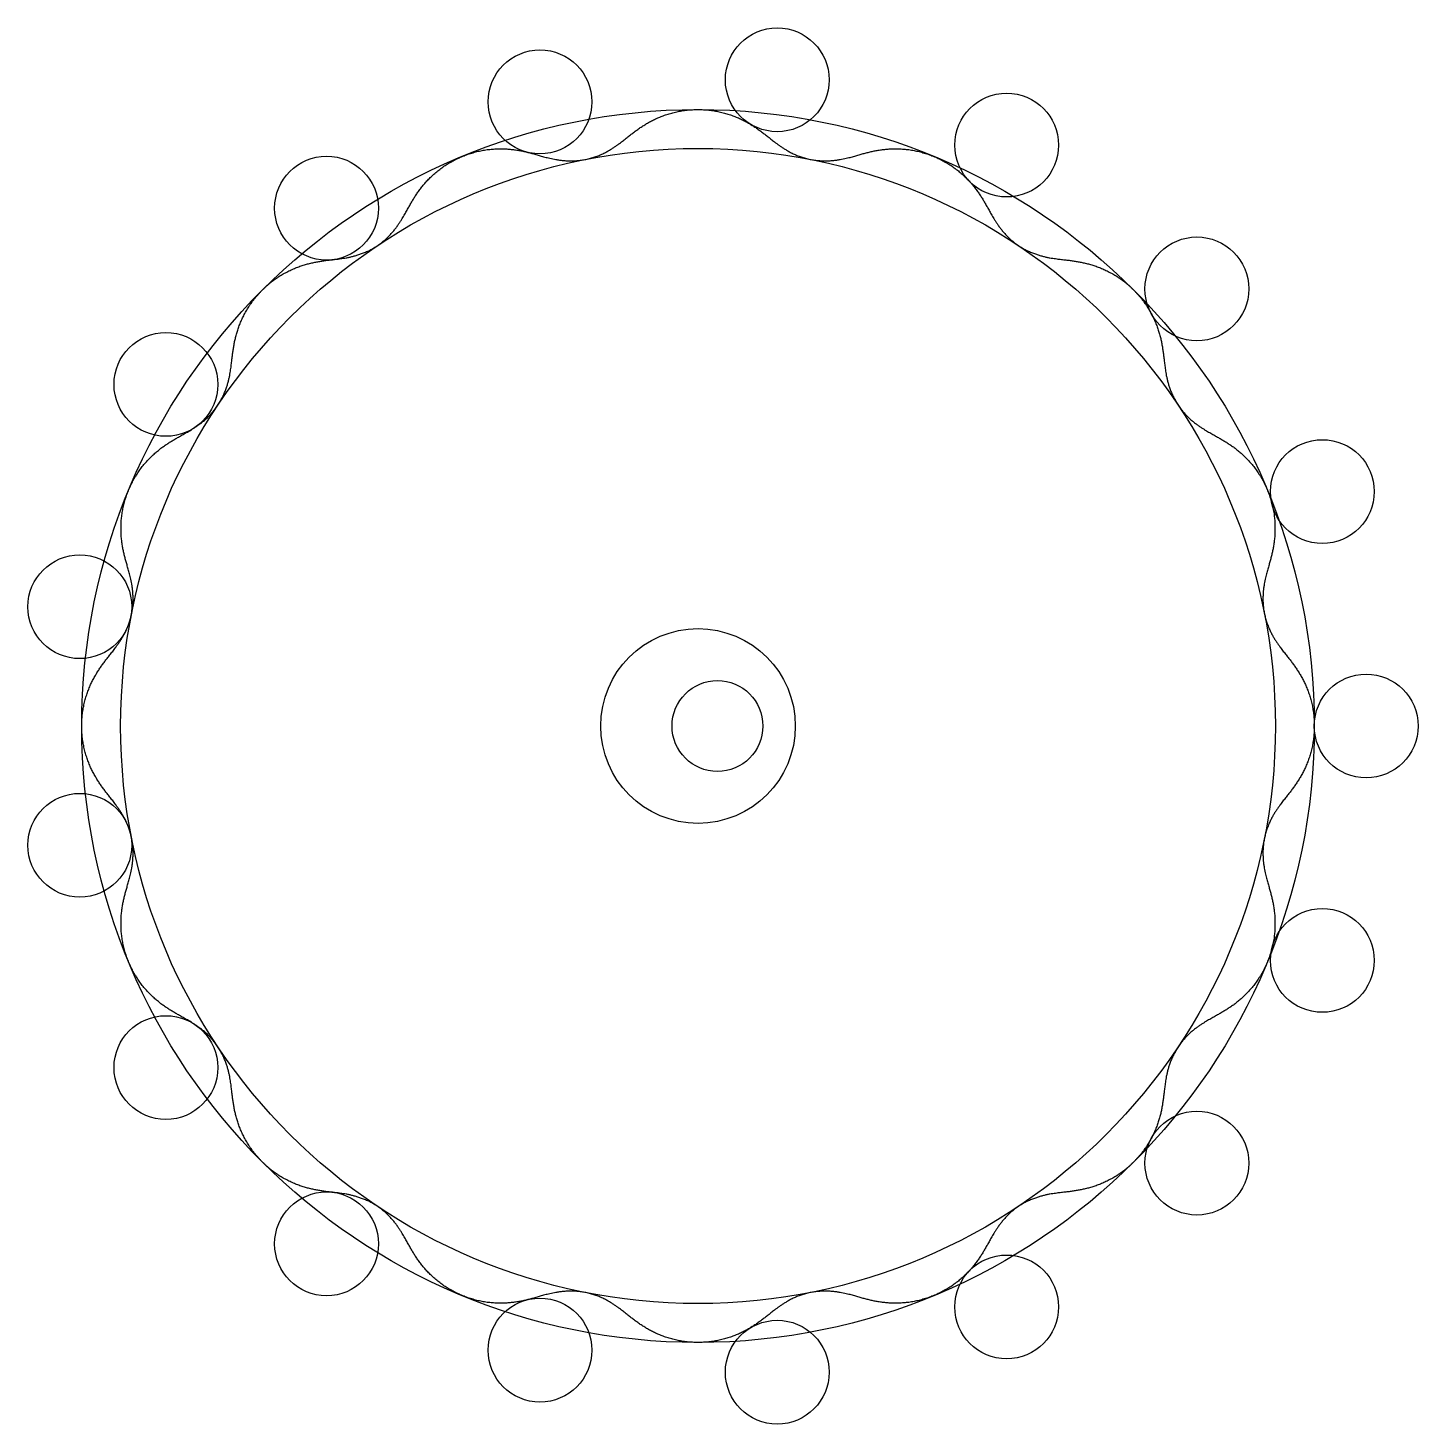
# Model space of a CAD drawing. Extents: x -53 to 54, y -54 to 54.
import ezdxf

# ---------------------------------------------------------------- set-up
doc = ezdxf.new("R2010")
doc.units = 0
for name, color, linetype in [('cam', 7, 'Continuous'), ('pressure', 7, 'Continuous'), ('roller', 7, 'Continuous')]:
    doc.layers.add(name, color=color, linetype=linetype)

msp = doc.modelspace()

# ---------------------------------------------------------------- linework, layer by layer
at = {"layer": 'cam'}
msp.add_circle((-1.5, 0), 7.5, dxfattribs=at)
msp.add_open_spline([(46, 0), (46, 0.21), (45.99, 0.42), (45.97, 0.63), (45.96, 0.83), (45.93, 1.04), (45.9, 1.24), (45.87, 1.44), (45.83, 1.64), (45.78, 1.84), (45.73, 2.03), (45.68, 2.22), (45.62, 2.4), (45.56, 2.59), (45.49, 2.76), (45.42, 2.94), (45.35, 3.11), (45.28, 3.27), (45.2, 3.43), (45.12, 3.59), (45.04, 3.74), (44.95, 3.89), (44.87, 4.03), (44.78, 4.18), (44.69, 4.31), (44.61, 4.45), (44.51, 4.58), (44.42, 4.71), (44.33, 4.83), (44.23, 4.96), (44.14, 5.09), (44.04, 5.21), (43.94, 5.34), (43.83, 5.47), (43.73, 5.61), (43.61, 5.75), (43.5, 5.9), (43.38, 6.06), (43.25, 6.24), (43.12, 6.43), (42.98, 6.64), (42.84, 6.87), (42.7, 7.12), (42.56, 7.4), (42.43, 7.7), (42.32, 8.03), (42.22, 8.37), (42.14, 8.73), (42.08, 9.09), (42.05, 9.44), (42.04, 9.78), (42.05, 10.11), (42.07, 10.41), (42.1, 10.69), (42.15, 10.95), (42.19, 11.19), (42.24, 11.42), (42.29, 11.62), (42.34, 11.81), (42.39, 11.99), (42.44, 12.17), (42.49, 12.33), (42.53, 12.49), (42.58, 12.65), (42.62, 12.8), (42.66, 12.96), (42.7, 13.11), (42.74, 13.26), (42.77, 13.42), (42.81, 13.57), (42.84, 13.73), (42.86, 13.89), (42.89, 14.06), (42.91, 14.22), (42.93, 14.39), (42.95, 14.57), (42.96, 14.74), (42.97, 14.92), (42.97, 15.1), (42.97, 15.29), (42.97, 15.48), (42.96, 15.67), (42.95, 15.86), (42.93, 16.05), (42.91, 16.25), (42.88, 16.45), (42.84, 16.65), (42.8, 16.84), (42.76, 17.04), (42.7, 17.24), (42.65, 17.44), (42.58, 17.64), (42.52, 17.84), (42.44, 18.03), (42.36, 18.23), (42.28, 18.42), (42.19, 18.61), (42.1, 18.79), (42, 18.97), (41.9, 19.15), (41.79, 19.33), (41.68, 19.5), (41.57, 19.67), (41.45, 19.83), (41.33, 19.99), (41.21, 20.14), (41.08, 20.29), (40.95, 20.43), (40.82, 20.57), (40.69, 20.7), (40.56, 20.83), (40.43, 20.95), (40.3, 21.07), (40.16, 21.18), (40.03, 21.29), (39.9, 21.4), (39.76, 21.5), (39.63, 21.59), (39.49, 21.68), (39.36, 21.77), (39.23, 21.86), (39.09, 21.94), (38.96, 22.02), (38.82, 22.1), (38.68, 22.18), (38.54, 22.26), (38.4, 22.34), (38.25, 22.43), (38.1, 22.51), (37.94, 22.6), (37.77, 22.7), (37.59, 22.8), (37.41, 22.92), (37.21, 23.05), (37, 23.19), (36.78, 23.36), (36.55, 23.54), (36.32, 23.75), (36.08, 23.99), (35.85, 24.25), (35.63, 24.54), (35.43, 24.84), (35.24, 25.15), (35.08, 25.46), (34.95, 25.78), (34.84, 26.08), (34.75, 26.36), (34.68, 26.63), (34.62, 26.88), (34.57, 27.12), (34.54, 27.34), (34.51, 27.55), (34.48, 27.74), (34.46, 27.92), (34.44, 28.1), (34.42, 28.27), (34.4, 28.43), (34.38, 28.6), (34.36, 28.75), (34.34, 28.91), (34.31, 29.07), (34.29, 29.22), (34.26, 29.38), (34.23, 29.54), (34.2, 29.69), (34.16, 29.85), (34.12, 30.02), (34.08, 30.18), (34.03, 30.34), (33.98, 30.51), (33.92, 30.68), (33.86, 30.85), (33.79, 31.02), (33.72, 31.19), (33.64, 31.36), (33.56, 31.53), (33.47, 31.7), (33.38, 31.88), (33.28, 32.05), (33.18, 32.22), (33.07, 32.39), (32.95, 32.56), (32.83, 32.72), (32.71, 32.89), (32.58, 33.05), (32.44, 33.21), (32.3, 33.36), (32.16, 33.51), (32.01, 33.66), (31.86, 33.8), (31.71, 33.94), (31.55, 34.08), (31.39, 34.21), (31.22, 34.33), (31.06, 34.45), (30.89, 34.57), (30.72, 34.68), (30.55, 34.78), (30.38, 34.88), (30.2, 34.97), (30.03, 35.06), (29.86, 35.14), (29.69, 35.22), (29.52, 35.29), (29.35, 35.36), (29.18, 35.42), (29.01, 35.48), (28.84, 35.53), (28.68, 35.58), (28.52, 35.62), (28.35, 35.66), (28.19, 35.7), (28.04, 35.73), (27.88, 35.76), (27.72, 35.79), (27.57, 35.81), (27.41, 35.84), (27.25, 35.86), (27.1, 35.88), (26.93, 35.9), (26.77, 35.92), (26.6, 35.94), (26.42, 35.96), (26.24, 35.98), (26.05, 36.01), (25.84, 36.04), (25.62, 36.07), (25.38, 36.12), (25.13, 36.18), (24.86, 36.25), (24.58, 36.34), (24.28, 36.45), (23.96, 36.58), (23.65, 36.74), (23.34, 36.93), (23.04, 37.13), (22.75, 37.35), (22.49, 37.58), (22.25, 37.82), (22.04, 38.05), (21.86, 38.28), (21.69, 38.5), (21.55, 38.71), (21.42, 38.91), (21.3, 39.09), (21.2, 39.27), (21.1, 39.44), (21.01, 39.6), (20.93, 39.75), (20.84, 39.9), (20.76, 40.04), (20.68, 40.18), (20.6, 40.32), (20.52, 40.46), (20.44, 40.59), (20.36, 40.73), (20.27, 40.86), (20.18, 40.99), (20.09, 41.13), (20, 41.26), (19.9, 41.4), (19.79, 41.53), (19.68, 41.66), (19.57, 41.8), (19.45, 41.93), (19.33, 42.06), (19.2, 42.19), (19.07, 42.32), (18.93, 42.45), (18.79, 42.58), (18.64, 42.71), (18.49, 42.83), (18.33, 42.95), (18.17, 43.07), (18, 43.18), (17.83, 43.29), (17.65, 43.4), (17.47, 43.5), (17.29, 43.6), (17.11, 43.69), (16.92, 43.78), (16.73, 43.86), (16.53, 43.94), (16.34, 44.02), (16.14, 44.08), (15.94, 44.15), (15.74, 44.2), (15.54, 44.26), (15.34, 44.3), (15.15, 44.34), (14.95, 44.38), (14.75, 44.41), (14.55, 44.43), (14.36, 44.45), (14.17, 44.46), (13.98, 44.47), (13.79, 44.47), (13.6, 44.47), (13.42, 44.47), (13.24, 44.46), (13.07, 44.45), (12.89, 44.43), (12.72, 44.41), (12.56, 44.39), (12.39, 44.36), (12.23, 44.34), (12.07, 44.31), (11.92, 44.27), (11.76, 44.24), (11.61, 44.2), (11.46, 44.16), (11.3, 44.12), (11.15, 44.08), (10.99, 44.03), (10.83, 43.99), (10.67, 43.94), (10.49, 43.89), (10.31, 43.84), (10.12, 43.79), (9.92, 43.74), (9.69, 43.69), (9.45, 43.65), (9.19, 43.6), (8.91, 43.57), (8.61, 43.55), (8.28, 43.54), (7.94, 43.55), (7.59, 43.58), (7.23, 43.64), (6.87, 43.72), (6.53, 43.82), (6.2, 43.93), (5.9, 44.06), (5.62, 44.2), (5.37, 44.34), (5.14, 44.48), (4.93, 44.62), (4.74, 44.75), (4.56, 44.88), (4.4, 45), (4.25, 45.11), (4.11, 45.23), (3.97, 45.33), (3.84, 45.44), (3.71, 45.54), (3.59, 45.64), (3.46, 45.73), (3.33, 45.83), (3.21, 45.92), (3.08, 46.01), (2.95, 46.11), (2.81, 46.19), (2.68, 46.28), (2.53, 46.37), (2.39, 46.45), (2.24, 46.54), (2.09, 46.62), (1.93, 46.7), (1.77, 46.78), (1.61, 46.85), (1.44, 46.92), (1.26, 46.99), (1.09, 47.06), (0.9, 47.12), (0.72, 47.18), (0.53, 47.23), (0.34, 47.28), (0.14, 47.33), (-0.06, 47.37), (-0.26, 47.4), (-0.46, 47.43), (-0.67, 47.46), (-0.87, 47.47), (-1.08, 47.49), (-1.29, 47.5), (-1.5, 47.5), (-1.71, 47.5), (-1.92, 47.49), (-2.13, 47.47), (-2.33, 47.46), (-2.54, 47.43), (-2.74, 47.4), (-2.94, 47.37), (-3.14, 47.33), (-3.34, 47.28), (-3.53, 47.23), (-3.72, 47.18), (-3.9, 47.12), (-4.09, 47.06), (-4.26, 46.99), (-4.44, 46.92), (-4.61, 46.85), (-4.77, 46.78), (-4.93, 46.7), (-5.09, 46.62), (-5.24, 46.54), (-5.39, 46.45), (-5.53, 46.37), (-5.68, 46.28), (-5.81, 46.19), (-5.95, 46.11), (-6.08, 46.01), (-6.21, 45.92), (-6.33, 45.83), (-6.46, 45.73), (-6.59, 45.64), (-6.71, 45.54), (-6.84, 45.44), (-6.97, 45.33), (-7.11, 45.23), (-7.25, 45.11), (-7.4, 45), (-7.56, 44.88), (-7.74, 44.75), (-7.93, 44.62), (-8.14, 44.48), (-8.37, 44.34), (-8.62, 44.2), (-8.9, 44.06), (-9.2, 43.93), (-9.53, 43.82), (-9.87, 43.72), (-10.23, 43.64), (-10.59, 43.58), (-10.94, 43.55), (-11.28, 43.54), (-11.61, 43.55), (-11.91, 43.57), (-12.19, 43.6), (-12.45, 43.65), (-12.69, 43.69), (-12.92, 43.74), (-13.12, 43.79), (-13.31, 43.84), (-13.49, 43.89), (-13.67, 43.94), (-13.83, 43.99), (-13.99, 44.03), (-14.15, 44.08), (-14.3, 44.12), (-14.46, 44.16), (-14.61, 44.2), (-14.76, 44.24), (-14.92, 44.27), (-15.07, 44.31), (-15.23, 44.34), (-15.39, 44.36), (-15.56, 44.39), (-15.72, 44.41), (-15.89, 44.43), (-16.07, 44.45), (-16.24, 44.46), (-16.42, 44.47), (-16.6, 44.47), (-16.79, 44.47), (-16.98, 44.47), (-17.17, 44.46), (-17.36, 44.45), (-17.55, 44.43), (-17.75, 44.41), (-17.95, 44.38), (-18.15, 44.34), (-18.34, 44.3), (-18.54, 44.26), (-18.74, 44.2), (-18.94, 44.15), (-19.14, 44.08), (-19.34, 44.02), (-19.53, 43.94), (-19.73, 43.86), (-19.92, 43.78), (-20.11, 43.69), (-20.29, 43.6), (-20.47, 43.5), (-20.65, 43.4), (-20.83, 43.29), (-21, 43.18), (-21.17, 43.07), (-21.33, 42.95), (-21.49, 42.83), (-21.64, 42.71), (-21.79, 42.58), (-21.93, 42.45), (-22.07, 42.32), (-22.2, 42.19), (-22.33, 42.06), (-22.45, 41.93), (-22.57, 41.8), (-22.68, 41.66), (-22.79, 41.53), (-22.9, 41.4), (-23, 41.26), (-23.09, 41.13), (-23.18, 40.99), (-23.27, 40.86), (-23.36, 40.73), (-23.44, 40.59), (-23.52, 40.46), (-23.6, 40.32), (-23.68, 40.18), (-23.76, 40.04), (-23.84, 39.9), (-23.93, 39.75), (-24.01, 39.6), (-24.1, 39.44), (-24.2, 39.27), (-24.3, 39.09), (-24.42, 38.91), (-24.55, 38.71), (-24.69, 38.5), (-24.86, 38.28), (-25.04, 38.05), (-25.25, 37.82), (-25.49, 37.58), (-25.75, 37.35), (-26.04, 37.13), (-26.34, 36.93), (-26.65, 36.74), (-26.96, 36.58), (-27.28, 36.45), (-27.58, 36.34), (-27.86, 36.25), (-28.13, 36.18), (-28.38, 36.12), (-28.62, 36.07), (-28.84, 36.04), (-29.05, 36.01), (-29.24, 35.98), (-29.42, 35.96), (-29.6, 35.94), (-29.77, 35.92), (-29.93, 35.9), (-30.1, 35.88), (-30.25, 35.86), (-30.41, 35.84), (-30.57, 35.81), (-30.72, 35.79), (-30.88, 35.76), (-31.04, 35.73), (-31.19, 35.7), (-31.35, 35.66), (-31.52, 35.62), (-31.68, 35.58), (-31.84, 35.53), (-32.01, 35.48), (-32.18, 35.42), (-32.35, 35.36), (-32.52, 35.29), (-32.69, 35.22), (-32.86, 35.14), (-33.03, 35.06), (-33.2, 34.97), (-33.38, 34.88), (-33.55, 34.78), (-33.72, 34.68), (-33.89, 34.57), (-34.06, 34.45), (-34.22, 34.33), (-34.39, 34.21), (-34.55, 34.08), (-34.71, 33.94), (-34.86, 33.8), (-35.01, 33.66), (-35.16, 33.51), (-35.3, 33.36), (-35.44, 33.21), (-35.58, 33.05), (-35.71, 32.89), (-35.83, 32.72), (-35.95, 32.56), (-36.07, 32.39), (-36.18, 32.22), (-36.28, 32.05), (-36.38, 31.88), (-36.47, 31.7), (-36.56, 31.53), (-36.64, 31.36), (-36.72, 31.19), (-36.79, 31.02), (-36.86, 30.85), (-36.92, 30.68), (-36.98, 30.51), (-37.03, 30.34), (-37.08, 30.18), (-37.12, 30.02), (-37.16, 29.85), (-37.2, 29.69), (-37.23, 29.54), (-37.26, 29.38), (-37.29, 29.22), (-37.31, 29.07), (-37.34, 28.91), (-37.36, 28.75), (-37.38, 28.6), (-37.4, 28.43), (-37.42, 28.27), (-37.44, 28.1), (-37.46, 27.92), (-37.48, 27.74), (-37.51, 27.55), (-37.54, 27.34), (-37.57, 27.12), (-37.62, 26.88), (-37.68, 26.63), (-37.75, 26.36), (-37.84, 26.08), (-37.95, 25.78), (-38.08, 25.46), (-38.24, 25.15), (-38.43, 24.84), (-38.63, 24.54), (-38.85, 24.25), (-39.08, 23.99), (-39.32, 23.75), (-39.55, 23.54), (-39.78, 23.36), (-40, 23.19), (-40.21, 23.05), (-40.41, 22.92), (-40.59, 22.8), (-40.77, 22.7), (-40.94, 22.6), (-41.1, 22.51), (-41.25, 22.43), (-41.4, 22.34), (-41.54, 22.26), (-41.68, 22.18), (-41.82, 22.1), (-41.96, 22.02), (-42.09, 21.94), (-42.23, 21.86), (-42.36, 21.77), (-42.49, 21.68), (-42.63, 21.59), (-42.76, 21.5), (-42.9, 21.4), (-43.03, 21.29), (-43.16, 21.18), (-43.3, 21.07), (-43.43, 20.95), (-43.56, 20.83), (-43.69, 20.7), (-43.82, 20.57), (-43.95, 20.43), (-44.08, 20.29), (-44.21, 20.14), (-44.33, 19.99), (-44.45, 19.83), (-44.57, 19.67), (-44.68, 19.5), (-44.79, 19.33), (-44.9, 19.15), (-45, 18.97), (-45.1, 18.79), (-45.19, 18.61), (-45.28, 18.42), (-45.36, 18.23), (-45.44, 18.03), (-45.52, 17.84), (-45.58, 17.64), (-45.65, 17.44), (-45.7, 17.24), (-45.76, 17.04), (-45.8, 16.84), (-45.84, 16.65), (-45.88, 16.45), (-45.91, 16.25), (-45.93, 16.05), (-45.95, 15.86), (-45.96, 15.67), (-45.97, 15.48), (-45.97, 15.29), (-45.97, 15.1), (-45.97, 14.92), (-45.96, 14.74), (-45.95, 14.57), (-45.93, 14.39), (-45.91, 14.22), (-45.89, 14.06), (-45.86, 13.89), (-45.84, 13.73), (-45.81, 13.57), (-45.77, 13.42), (-45.74, 13.26), (-45.7, 13.11), (-45.66, 12.96), (-45.62, 12.8), (-45.58, 12.65), (-45.53, 12.49), (-45.49, 12.33), (-45.44, 12.17), (-45.39, 11.99), (-45.34, 11.81), (-45.29, 11.62), (-45.24, 11.42), (-45.19, 11.19), (-45.15, 10.95), (-45.1, 10.69), (-45.07, 10.41), (-45.05, 10.11), (-45.04, 9.78), (-45.05, 9.44), (-45.08, 9.09), (-45.14, 8.73), (-45.22, 8.37), (-45.32, 8.03), (-45.43, 7.7), (-45.56, 7.4), (-45.7, 7.12), (-45.84, 6.87), (-45.98, 6.64), (-46.12, 6.43), (-46.25, 6.24), (-46.38, 6.06), (-46.5, 5.9), (-46.61, 5.75), (-46.73, 5.61), (-46.83, 5.47), (-46.94, 5.34), (-47.04, 5.21), (-47.14, 5.09), (-47.23, 4.96), (-47.33, 4.83), (-47.42, 4.71), (-47.51, 4.58), (-47.61, 4.45), (-47.69, 4.31), (-47.78, 4.18), (-47.87, 4.03), (-47.95, 3.89), (-48.04, 3.74), (-48.12, 3.59), (-48.2, 3.43), (-48.28, 3.27), (-48.35, 3.11), (-48.42, 2.94), (-48.49, 2.76), (-48.56, 2.59), (-48.62, 2.4), (-48.68, 2.22), (-48.73, 2.03), (-48.78, 1.84), (-48.83, 1.64), (-48.87, 1.44), (-48.9, 1.24), (-48.93, 1.04), (-48.96, 0.83), (-48.97, 0.63), (-48.99, 0.42), (-49, 0.21), (-49, 0), (-49, -0.21), (-48.99, -0.42), (-48.97, -0.63), (-48.96, -0.83), (-48.93, -1.04), (-48.9, -1.24), (-48.87, -1.44), (-48.83, -1.64), (-48.78, -1.84), (-48.73, -2.03), (-48.68, -2.22), (-48.62, -2.4), (-48.56, -2.59), (-48.49, -2.76), (-48.42, -2.94), (-48.35, -3.11), (-48.28, -3.27), (-48.2, -3.43), (-48.12, -3.59), (-48.04, -3.74), (-47.95, -3.89), (-47.87, -4.03), (-47.78, -4.18), (-47.69, -4.31), (-47.61, -4.45), (-47.51, -4.58), (-47.42, -4.71), (-47.33, -4.83), (-47.23, -4.96), (-47.14, -5.09), (-47.04, -5.21), (-46.94, -5.34), (-46.83, -5.47), (-46.73, -5.61), (-46.61, -5.75), (-46.5, -5.9), (-46.38, -6.06), (-46.25, -6.24), (-46.12, -6.43), (-45.98, -6.64), (-45.84, -6.87), (-45.7, -7.12), (-45.56, -7.4), (-45.43, -7.7), (-45.32, -8.03), (-45.22, -8.37), (-45.14, -8.73), (-45.08, -9.09), (-45.05, -9.44), (-45.04, -9.78), (-45.05, -10.11), (-45.07, -10.41), (-45.1, -10.69), (-45.15, -10.95), (-45.19, -11.19), (-45.24, -11.42), (-45.29, -11.62), (-45.34, -11.81), (-45.39, -11.99), (-45.44, -12.17), (-45.49, -12.33), (-45.53, -12.49), (-45.58, -12.65), (-45.62, -12.8), (-45.66, -12.96), (-45.7, -13.11), (-45.74, -13.26), (-45.77, -13.42), (-45.81, -13.57), (-45.84, -13.73), (-45.86, -13.89), (-45.89, -14.06), (-45.91, -14.22), (-45.93, -14.39), (-45.95, -14.57), (-45.96, -14.74), (-45.97, -14.92), (-45.97, -15.1), (-45.97, -15.29), (-45.97, -15.48), (-45.96, -15.67), (-45.95, -15.86), (-45.93, -16.05), (-45.91, -16.25), (-45.88, -16.45), (-45.84, -16.65), (-45.8, -16.84), (-45.76, -17.04), (-45.7, -17.24), (-45.65, -17.44), (-45.58, -17.64), (-45.52, -17.84), (-45.44, -18.03), (-45.36, -18.23), (-45.28, -18.42), (-45.19, -18.61), (-45.1, -18.79), (-45, -18.97), (-44.9, -19.15), (-44.79, -19.33), (-44.68, -19.5), (-44.57, -19.67), (-44.45, -19.83), (-44.33, -19.99), (-44.21, -20.14), (-44.08, -20.29), (-43.95, -20.43), (-43.82, -20.57), (-43.69, -20.7), (-43.56, -20.83), (-43.43, -20.95), (-43.3, -21.07), (-43.16, -21.18), (-43.03, -21.29), (-42.9, -21.4), (-42.76, -21.5), (-42.63, -21.59), (-42.49, -21.68), (-42.36, -21.77), (-42.23, -21.86), (-42.09, -21.94), (-41.96, -22.02), (-41.82, -22.1), (-41.68, -22.18), (-41.54, -22.26), (-41.4, -22.34), (-41.25, -22.43), (-41.1, -22.51), (-40.94, -22.6), (-40.77, -22.7), (-40.59, -22.8), (-40.41, -22.92), (-40.21, -23.05), (-40, -23.19), (-39.78, -23.36), (-39.55, -23.54), (-39.32, -23.75), (-39.08, -23.99), (-38.85, -24.25), (-38.63, -24.54), (-38.43, -24.84), (-38.24, -25.15), (-38.08, -25.46), (-37.95, -25.78), (-37.84, -26.08), (-37.75, -26.36), (-37.68, -26.63), (-37.62, -26.88), (-37.57, -27.12), (-37.54, -27.34), (-37.51, -27.55), (-37.48, -27.74), (-37.46, -27.92), (-37.44, -28.1), (-37.42, -28.27), (-37.4, -28.43), (-37.38, -28.6), (-37.36, -28.75), (-37.34, -28.91), (-37.31, -29.07), (-37.29, -29.22), (-37.26, -29.38), (-37.23, -29.54), (-37.2, -29.69), (-37.16, -29.85), (-37.12, -30.02), (-37.08, -30.18), (-37.03, -30.34), (-36.98, -30.51), (-36.92, -30.68), (-36.86, -30.85), (-36.79, -31.02), (-36.72, -31.19), (-36.64, -31.36), (-36.56, -31.53), (-36.47, -31.7), (-36.38, -31.88), (-36.28, -32.05), (-36.18, -32.22), (-36.07, -32.39), (-35.95, -32.56), (-35.83, -32.72), (-35.71, -32.89), (-35.58, -33.05), (-35.44, -33.21), (-35.3, -33.36), (-35.16, -33.51), (-35.01, -33.66), (-34.86, -33.8), (-34.71, -33.94), (-34.55, -34.08), (-34.39, -34.21), (-34.22, -34.33), (-34.06, -34.45), (-33.89, -34.57), (-33.72, -34.68), (-33.55, -34.78), (-33.38, -34.88), (-33.2, -34.97), (-33.03, -35.06), (-32.86, -35.14), (-32.69, -35.22), (-32.52, -35.29), (-32.35, -35.36), (-32.18, -35.42), (-32.01, -35.48), (-31.84, -35.53), (-31.68, -35.58), (-31.52, -35.62), (-31.35, -35.66), (-31.19, -35.7), (-31.04, -35.73), (-30.88, -35.76), (-30.72, -35.79), (-30.57, -35.81), (-30.41, -35.84), (-30.25, -35.86), (-30.1, -35.88), (-29.93, -35.9), (-29.77, -35.92), (-29.6, -35.94), (-29.42, -35.96), (-29.24, -35.98), (-29.05, -36.01), (-28.84, -36.04), (-28.62, -36.07), (-28.38, -36.12), (-28.13, -36.18), (-27.86, -36.25), (-27.58, -36.34), (-27.28, -36.45), (-26.96, -36.58), (-26.65, -36.74), (-26.34, -36.93), (-26.04, -37.13), (-25.75, -37.35), (-25.49, -37.58), (-25.25, -37.82), (-25.04, -38.05), (-24.86, -38.28), (-24.69, -38.5), (-24.55, -38.71), (-24.42, -38.91), (-24.3, -39.09), (-24.2, -39.27), (-24.1, -39.44), (-24.01, -39.6), (-23.93, -39.75), (-23.84, -39.9), (-23.76, -40.04), (-23.68, -40.18), (-23.6, -40.32), (-23.52, -40.46), (-23.44, -40.59), (-23.36, -40.73), (-23.27, -40.86), (-23.18, -40.99), (-23.09, -41.13), (-23, -41.26), (-22.9, -41.4), (-22.79, -41.53), (-22.68, -41.66), (-22.57, -41.8), (-22.45, -41.93), (-22.33, -42.06), (-22.2, -42.19), (-22.07, -42.32), (-21.93, -42.45), (-21.79, -42.58), (-21.64, -42.71), (-21.49, -42.83), (-21.33, -42.95), (-21.17, -43.07), (-21, -43.18), (-20.83, -43.29), (-20.65, -43.4), (-20.47, -43.5), (-20.29, -43.6), (-20.11, -43.69), (-19.92, -43.78), (-19.73, -43.86), (-19.53, -43.94), (-19.34, -44.02), (-19.14, -44.08), (-18.94, -44.15), (-18.74, -44.2), (-18.54, -44.26), (-18.34, -44.3), (-18.15, -44.34), (-17.95, -44.38), (-17.75, -44.41), (-17.55, -44.43), (-17.36, -44.45), (-17.17, -44.46), (-16.98, -44.47), (-16.79, -44.47), (-16.6, -44.47), (-16.42, -44.47), (-16.24, -44.46), (-16.07, -44.45), (-15.89, -44.43), (-15.72, -44.41), (-15.56, -44.39), (-15.39, -44.36), (-15.23, -44.34), (-15.07, -44.31), (-14.92, -44.27), (-14.76, -44.24), (-14.61, -44.2), (-14.46, -44.16), (-14.3, -44.12), (-14.15, -44.08), (-13.99, -44.03), (-13.83, -43.99), (-13.67, -43.94), (-13.49, -43.89), (-13.31, -43.84), (-13.12, -43.79), (-12.92, -43.74), (-12.69, -43.69), (-12.45, -43.65), (-12.19, -43.6), (-11.91, -43.57), (-11.61, -43.55), (-11.28, -43.54), (-10.94, -43.55), (-10.59, -43.58), (-10.23, -43.64), (-9.87, -43.72), (-9.53, -43.82), (-9.2, -43.93), (-8.9, -44.06), (-8.62, -44.2), (-8.37, -44.34), (-8.14, -44.48), (-7.93, -44.62), (-7.74, -44.75), (-7.56, -44.88), (-7.4, -45), (-7.25, -45.11), (-7.11, -45.23), (-6.97, -45.33), (-6.84, -45.44), (-6.71, -45.54), (-6.59, -45.64), (-6.46, -45.73), (-6.33, -45.83), (-6.21, -45.92), (-6.08, -46.01), (-5.95, -46.11), (-5.81, -46.19), (-5.68, -46.28), (-5.53, -46.37), (-5.39, -46.45), (-5.24, -46.54), (-5.09, -46.62), (-4.93, -46.7), (-4.77, -46.78), (-4.61, -46.85), (-4.44, -46.92), (-4.26, -46.99), (-4.09, -47.06), (-3.9, -47.12), (-3.72, -47.18), (-3.53, -47.23), (-3.34, -47.28), (-3.14, -47.33), (-2.94, -47.37), (-2.74, -47.4), (-2.54, -47.43), (-2.33, -47.46), (-2.13, -47.47), (-1.92, -47.49), (-1.71, -47.5), (-1.5, -47.5), (-1.29, -47.5), (-1.08, -47.49), (-0.87, -47.47), (-0.67, -47.46), (-0.46, -47.43), (-0.26, -47.4), (-0.06, -47.37), (0.14, -47.33), (0.34, -47.28), (0.53, -47.23), (0.72, -47.18), (0.9, -47.12), (1.09, -47.06), (1.26, -46.99), (1.44, -46.92), (1.61, -46.85), (1.77, -46.78), (1.93, -46.7), (2.09, -46.62), (2.24, -46.54), (2.39, -46.45), (2.53, -46.37), (2.68, -46.28), (2.81, -46.19), (2.95, -46.11), (3.08, -46.01), (3.21, -45.92), (3.33, -45.83), (3.46, -45.73), (3.59, -45.64), (3.71, -45.54), (3.84, -45.44), (3.97, -45.33), (4.11, -45.23), (4.25, -45.11), (4.4, -45), (4.56, -44.88), (4.74, -44.75), (4.93, -44.62), (5.14, -44.48), (5.37, -44.34), (5.62, -44.2), (5.9, -44.06), (6.2, -43.93), (6.53, -43.82), (6.87, -43.72), (7.23, -43.64), (7.59, -43.58), (7.94, -43.55), (8.28, -43.54), (8.61, -43.55), (8.91, -43.57), (9.19, -43.6), (9.45, -43.65), (9.69, -43.69), (9.92, -43.74), (10.12, -43.79), (10.31, -43.84), (10.49, -43.89), (10.67, -43.94), (10.83, -43.99), (10.99, -44.03), (11.15, -44.08), (11.3, -44.12), (11.46, -44.16), (11.61, -44.2), (11.76, -44.24), (11.92, -44.27), (12.07, -44.31), (12.23, -44.34), (12.39, -44.36), (12.56, -44.39), (12.72, -44.41), (12.89, -44.43), (13.07, -44.45), (13.24, -44.46), (13.42, -44.47), (13.6, -44.47), (13.79, -44.47), (13.98, -44.47), (14.17, -44.46), (14.36, -44.45), (14.55, -44.43), (14.75, -44.41), (14.95, -44.38), (15.15, -44.34), (15.34, -44.3), (15.54, -44.26), (15.74, -44.2), (15.94, -44.15), (16.14, -44.08), (16.34, -44.02), (16.53, -43.94), (16.73, -43.86), (16.92, -43.78), (17.11, -43.69), (17.29, -43.6), (17.47, -43.5), (17.65, -43.4), (17.83, -43.29), (18, -43.18), (18.17, -43.07), (18.33, -42.95), (18.49, -42.83), (18.64, -42.71), (18.79, -42.58), (18.93, -42.45), (19.07, -42.32), (19.2, -42.19), (19.33, -42.06), (19.45, -41.93), (19.57, -41.8), (19.68, -41.66), (19.79, -41.53), (19.9, -41.4), (20, -41.26), (20.09, -41.13), (20.18, -40.99), (20.27, -40.86), (20.36, -40.73), (20.44, -40.59), (20.52, -40.46), (20.6, -40.32), (20.68, -40.18), (20.76, -40.04), (20.84, -39.9), (20.93, -39.75), (21.01, -39.6), (21.1, -39.44), (21.2, -39.27), (21.3, -39.09), (21.42, -38.91), (21.55, -38.71), (21.69, -38.5), (21.86, -38.28), (22.04, -38.05), (22.25, -37.82), (22.49, -37.58), (22.75, -37.35), (23.04, -37.13), (23.34, -36.93), (23.65, -36.74), (23.96, -36.58), (24.28, -36.45), (24.58, -36.34), (24.86, -36.25), (25.13, -36.18), (25.38, -36.12), (25.62, -36.07), (25.84, -36.04), (26.05, -36.01), (26.24, -35.98), (26.42, -35.96), (26.6, -35.94), (26.77, -35.92), (26.93, -35.9), (27.1, -35.88), (27.25, -35.86), (27.41, -35.84), (27.57, -35.81), (27.72, -35.79), (27.88, -35.76), (28.04, -35.73), (28.19, -35.7), (28.35, -35.66), (28.52, -35.62), (28.68, -35.58), (28.84, -35.53), (29.01, -35.48), (29.18, -35.42), (29.35, -35.36), (29.52, -35.29), (29.69, -35.22), (29.86, -35.14), (30.03, -35.06), (30.2, -34.97), (30.38, -34.88), (30.55, -34.78), (30.72, -34.68), (30.89, -34.57), (31.06, -34.45), (31.22, -34.33), (31.39, -34.21), (31.55, -34.08), (31.71, -33.94), (31.86, -33.8), (32.01, -33.66), (32.16, -33.51), (32.3, -33.36), (32.44, -33.21), (32.58, -33.05), (32.71, -32.89), (32.83, -32.72), (32.95, -32.56), (33.07, -32.39), (33.18, -32.22), (33.28, -32.05), (33.38, -31.88), (33.47, -31.7), (33.56, -31.53), (33.64, -31.36), (33.72, -31.19), (33.79, -31.02), (33.86, -30.85), (33.92, -30.68), (33.98, -30.51), (34.03, -30.34), (34.08, -30.18), (34.12, -30.02), (34.16, -29.85), (34.2, -29.69), (34.23, -29.54), (34.26, -29.38), (34.29, -29.22), (34.31, -29.07), (34.34, -28.91), (34.36, -28.75), (34.38, -28.6), (34.4, -28.43), (34.42, -28.27), (34.44, -28.1), (34.46, -27.92), (34.48, -27.74), (34.51, -27.55), (34.54, -27.34), (34.57, -27.12), (34.62, -26.88), (34.68, -26.63), (34.75, -26.36), (34.84, -26.08), (34.95, -25.78), (35.08, -25.46), (35.24, -25.15), (35.43, -24.84), (35.63, -24.54), (35.85, -24.25), (36.08, -23.99), (36.32, -23.75), (36.55, -23.54), (36.78, -23.36), (37, -23.19), (37.21, -23.05), (37.41, -22.92), (37.59, -22.8), (37.77, -22.7), (37.94, -22.6), (38.1, -22.51), (38.25, -22.43), (38.4, -22.34), (38.54, -22.26), (38.68, -22.18), (38.82, -22.1), (38.96, -22.02), (39.09, -21.94), (39.23, -21.86), (39.36, -21.77), (39.49, -21.68), (39.63, -21.59), (39.76, -21.5), (39.9, -21.4), (40.03, -21.29), (40.16, -21.18), (40.3, -21.07), (40.43, -20.95), (40.56, -20.83), (40.69, -20.7), (40.82, -20.57), (40.95, -20.43), (41.08, -20.29), (41.21, -20.14), (41.33, -19.99), (41.45, -19.83), (41.57, -19.67), (41.68, -19.5), (41.79, -19.33), (41.9, -19.15), (42, -18.97), (42.1, -18.79), (42.19, -18.61), (42.28, -18.42), (42.36, -18.23), (42.44, -18.03), (42.52, -17.84), (42.58, -17.64), (42.65, -17.44), (42.7, -17.24), (42.76, -17.04), (42.8, -16.84), (42.84, -16.65), (42.88, -16.45), (42.91, -16.25), (42.93, -16.05), (42.95, -15.86), (42.96, -15.67), (42.97, -15.48), (42.97, -15.29), (42.97, -15.1), (42.97, -14.92), (42.96, -14.74), (42.95, -14.57), (42.93, -14.39), (42.91, -14.22), (42.89, -14.06), (42.86, -13.89), (42.84, -13.73), (42.81, -13.57), (42.77, -13.42), (42.74, -13.26), (42.7, -13.11), (42.66, -12.96), (42.62, -12.8), (42.58, -12.65), (42.53, -12.49), (42.49, -12.33), (42.44, -12.17), (42.39, -11.99), (42.34, -11.81), (42.29, -11.62), (42.24, -11.42), (42.19, -11.19), (42.15, -10.95), (42.1, -10.69), (42.07, -10.41), (42.05, -10.11), (42.04, -9.78), (42.05, -9.44), (42.08, -9.09), (42.14, -8.73), (42.22, -8.37), (42.32, -8.03), (42.43, -7.7), (42.56, -7.4), (42.7, -7.12), (42.84, -6.87), (42.98, -6.64), (43.12, -6.43), (43.25, -6.24), (43.38, -6.06), (43.5, -5.9), (43.61, -5.75), (43.73, -5.61), (43.83, -5.47), (43.94, -5.34), (44.04, -5.21), (44.14, -5.09), (44.23, -4.96), (44.33, -4.83), (44.42, -4.71), (44.51, -4.58), (44.61, -4.45), (44.69, -4.31), (44.78, -4.18), (44.87, -4.03), (44.95, -3.89), (45.04, -3.74), (45.12, -3.59), (45.2, -3.43), (45.28, -3.27), (45.35, -3.11), (45.42, -2.94), (45.49, -2.76), (45.56, -2.59), (45.62, -2.4), (45.68, -2.22), (45.73, -2.03), (45.78, -1.84), (45.83, -1.64), (45.87, -1.44), (45.9, -1.24), (45.93, -1.04), (45.96, -0.83), (45.97, -0.63), (45.99, -0.42), (46, -0.21), (46, 0)], degree=3, dxfattribs=at)
at = {"layer": 'pressure'}
for radius in [47.5, 44.5]:
    msp.add_circle((-1.5, 0), radius, dxfattribs=at)
at = {"layer": 'roller'}
for centre, radius in [((4.61, 49.79), 4), ((-13.68, 48.09), 4), ((22.29, 44.76), 4), ((-30.13, 39.9), 4), ((36.95, 33.68), 4), ((-42.51, 26.32), 4), ((46.62, 18.06), 4), ((-49.15, 9.19), 4), ((0, 0), 3.5), ((50, 0), 4), ((-49.15, -9.19), 4), ((46.62, -18.06), 4), ((-42.51, -26.32), 4), ((36.95, -33.68), 4), ((-30.13, -39.9), 4), ((22.29, -44.76), 4), ((-13.68, -48.09), 4), ((4.61, -49.79), 4)]:
    msp.add_circle(centre, radius, dxfattribs=at)

doc.saveas('drawing.dxf')
